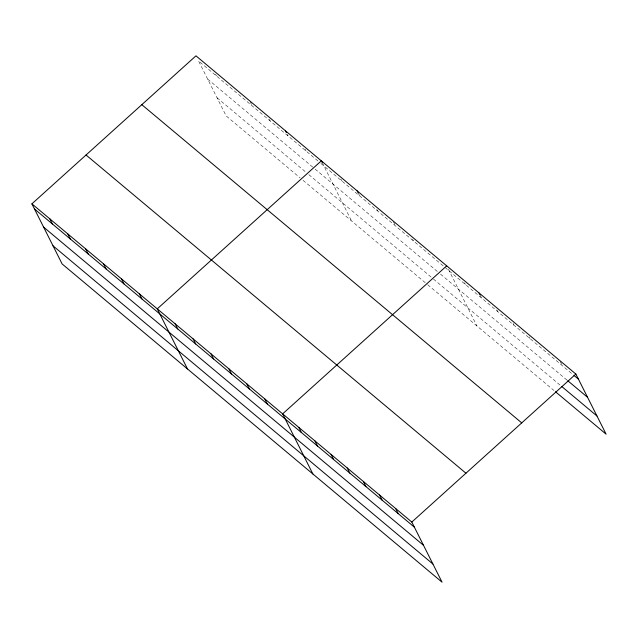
<?xml version="1.0" encoding="UTF-8"?>
<svg xmlns="http://www.w3.org/2000/svg" width="638" height="638" viewBox="0 0 638 638"><rect width="100%" height="100%" fill="white"/><g stroke="black" fill="none" stroke-linecap="round" stroke-linejoin="round"><path stroke-width="0.48" stroke-dasharray="3.19 2.39" d="M317.931 160.959L198.53 60.945L226.187 115.941L300.067 177.827M320.914 163.456L573.299 374.857M207.653 79.096L312.875 167.228M315.116 169.102L438.992 272.865M440.491 274.117L567.015 380.096M217.064 97.797L306.615 172.802M308.848 174.676L431.982 277.809M433.473 279.061L560.276 385.272M303.05 180.323L426.934 284.085M427.675 284.707L553.991 390.512M560.148 361.371L562.293 365.638M529.141 336.88L530.003 338.587M513 323.362L513.853 325.061M496.85 309.837L497.712 311.535M479.848 294.604L481.562 298.018M464.56 282.786L465.413 284.492M448.41 269.26L476.929 325.962M412.595 239.258L413.448 240.965M393.399 221.705L395.536 225.964M376.771 209.256L377.632 210.963M358.006 192.548L359.72 195.962M340.955 179.254L341.809 180.961M322.182 162.546L351.562 220.955M305.131 149.252L305.985 150.951M287.22 134.251L288.081 135.95M269.308 119.25L270.169 120.949M250.112 101.689L252.257 105.948M215.58 74.239L216.441 75.946"/><path stroke-width="0.96" d="M31.9 203.841L411.813 522.059L442.046 582.167L62.133 263.957L31.9 203.841L195.954 55.833L575.867 374.043L606.1 434.159L555.459 391.74M446.696 265.855L282.642 413.863L312.875 473.978M411.813 522.059L575.867 374.043M574.033 375.471L578.443 379.155M567.748 380.711L587.566 397.307M561.743 386.5L596.969 416.008M141.819 104.68L521.732 422.89M86.042 155.002L465.947 473.213M34.468 208.953L414.381 527.171M43.599 227.104L423.512 545.323M53.002 245.805L432.915 564.016M478.994 292.906L479.848 294.604M357.144 190.85L358.006 192.548M322.182 162.546L321.329 160.84L157.267 308.856L187.5 368.963M285.505 130.838L286.366 132.544M395.664 508.534L398.24 513.646M379.522 495.008L382.09 500.12M363.373 481.483L365.941 486.595M347.224 467.957L349.799 473.077M331.082 454.439L333.65 459.551M314.933 440.914L317.509 446.026M298.791 427.388L301.359 432.5M264.73 398.862L267.306 403.974M246.818 383.861L249.394 388.973M228.914 368.86L231.482 373.972M211.003 353.859L213.571 358.971M193.091 338.858L195.659 343.97M175.179 323.857L177.755 328.969M139.363 293.855L141.931 298.967M121.451 278.854L124.019 283.966M103.539 263.853L106.115 268.965M85.628 248.852L88.203 253.964M67.724 233.843L70.292 238.963M49.812 218.842L52.38 223.962"/></g></svg>
